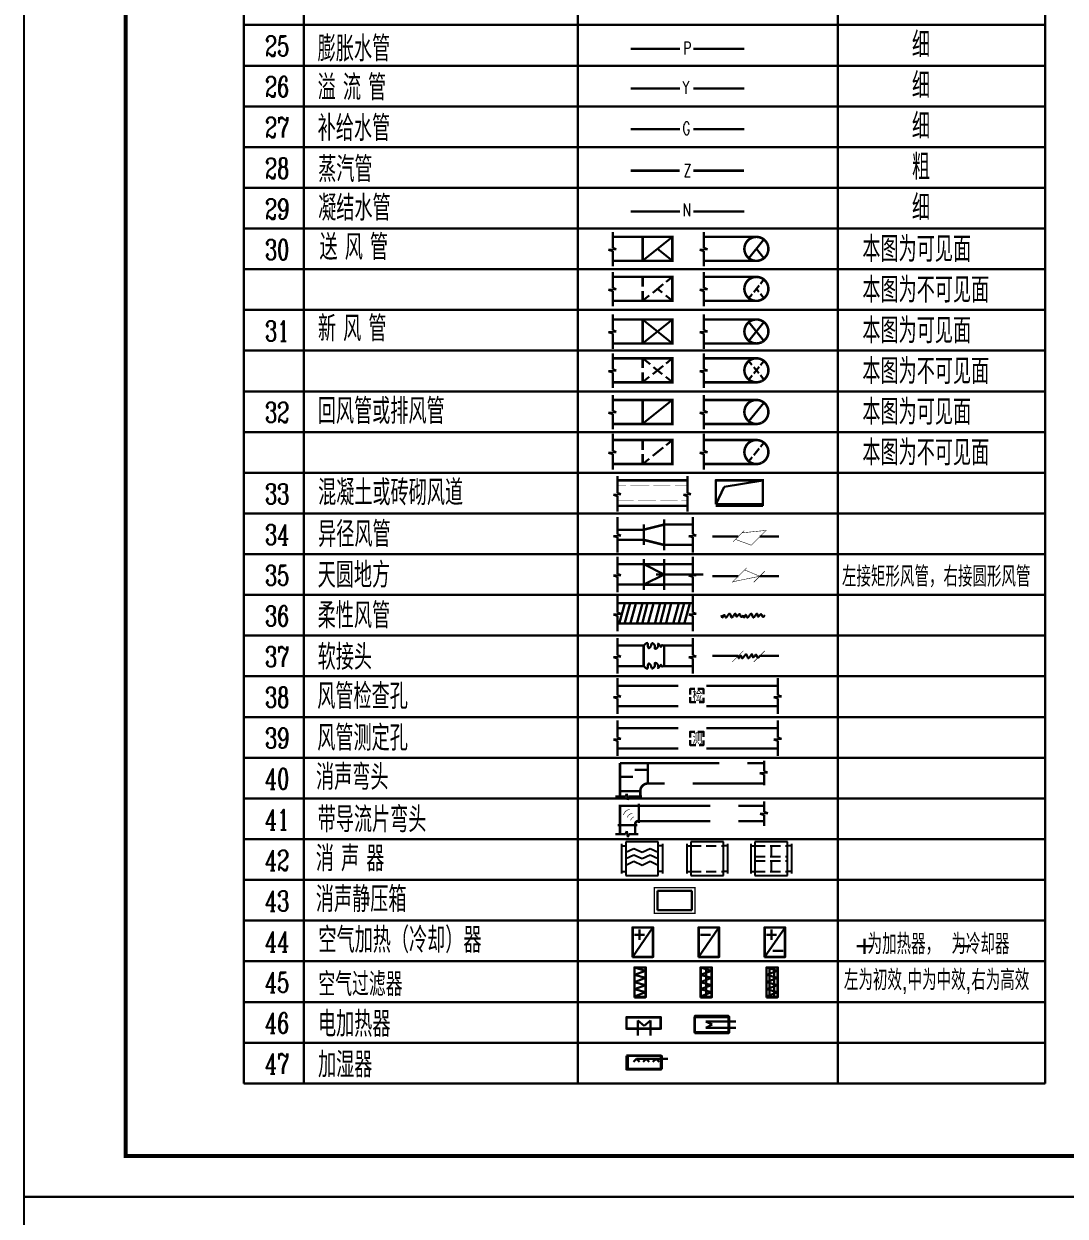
# Model space of a CAD drawing. Extents: x 2246048 to 2442613, y -66234 to 220766.
# Drawn here: x 2274413 to 2299995, y 101491 to 130779 of the extents above; entities that cross this region are included whole.
import ezdxf

# ---------------------------------------------------------------- set-up
doc = ezdxf.new("R2010")
doc.units = 0
doc.header["$LTSCALE"] = 1000
doc.header["$MEASUREMENT"] = 0
doc.linetypes.add('DASH', pattern=[0.35, 0.25, -0.1])
doc.linetypes.add('HIDDEN', pattern=[0.375, 0.25, -0.125])
doc.layers.add('ACS_COM', color=53, linetype='Continuous', lineweight=30)
doc.layers.add('ACS_TEXT', color=53, linetype='Continuous', lineweight=25)
doc.layers.add('ACS_PFG_FM', color=110, linetype='Continuous')
doc.layers.add('J-图框线', color=4, linetype='Continuous')
doc.styles.add('A', font='COMPLEX', dxfattribs={"width": 0.7})
doc.styles.add('ASC', font='xcsg.shx', dxfattribs={"width": 0.8, "bigfont": '0hztxt.shx'})

# ---------------------------------------------------------------- blocks, each defined once
blk = doc.blocks.new('*U2815', base_point=(-28909, -31271))
at = {"layer": 'ACS_PFG_FM'}
for p, q in [((-29409, -30906), (-29409, -31636)), ((-29409, -30956), (-29309, -30956)), ((-29309, -30856), (-29309, -31686)), ((-28509, -30856), (-29309, -30856)), ((-29309, -31114), (-29109, -31019)), ((-29109, -31019), (-28909, -31114)), ((-28909, -31114), (-28709, -31019)), ((-28709, -31019), (-28509, -31114)), ((-28509, -31686), (-28509, -30856)), ((-28409, -30956), (-28509, -30956)), ((-28409, -30906), (-28409, -31636)), ((-29309, -31271), (-29109, -31177)), ((-29309, -31429), (-29109, -31334)), ((-29109, -31177), (-28909, -31271)), ((-29109, -31334), (-28909, -31429)), ((-28909, -31271), (-28709, -31177)), ((-28909, -31429), (-28709, -31334)), ((-28709, -31177), (-28509, -31271)), ((-28709, -31334), (-28509, -31429)), ((-29409, -31586), (-29309, -31586)), ((-28409, -31586), (-28509, -31586)), ((-29309, -31686), (-28509, -31686))]:
    blk.add_line(p, q, dxfattribs=at)
blk = doc.blocks.new('*U2816', base_point=(-27626, -31271))
at = {"layer": 'ACS_PFG_FM'}
for p, q in [((-28126, -30906), (-28126, -31636)), ((-28126, -30956), (-28026, -30956)), ((-28026, -30856), (-28026, -31686)), ((-27226, -30856), (-28026, -30856)), ((-27226, -31686), (-27226, -30856)), ((-27126, -30956), (-27226, -30956)), ((-27126, -30906), (-27126, -31636)), ((-28126, -31586), (-28026, -31586)), ((-27126, -31586), (-27226, -31586)), ((-28026, -31686), (-27226, -31686))]:
    blk.add_line(p, q, dxfattribs=at)
at = {"layer": 'ACS_PFG_FM', "linetype": 'HIDDEN'}
for p, q in [((-28026, -30956), (-27226, -30956)), ((-28026, -31586), (-27226, -31586))]:
    blk.add_line(p, q, dxfattribs=at)
blk = doc.blocks.new('*U2817', base_point=(-26559, -31271))
at = {"layer": 'ACS_PFG_FM'}
for p, q in [((-27059, -30906), (-27059, -31636)), ((-27059, -30956), (-26959, -30956)), ((-26959, -30856), (-26959, -31686)), ((-26159, -30856), (-26959, -30856)), ((-26559, -30956), (-26559, -31221)), ((-26159, -31686), (-26159, -30856)), ((-26059, -30956), (-26159, -30956)), ((-26059, -30906), (-26059, -31636)), ((-26559, -31321), (-26559, -31586)), ((-27059, -31586), (-26959, -31586)), ((-26059, -31586), (-26159, -31586)), ((-26959, -31686), (-26159, -31686))]:
    blk.add_line(p, q, dxfattribs=at)
at = {"layer": 'ACS_PFG_FM', "linetype": 'HIDDEN'}
for p, q in [((-26959, -30956), (-26159, -30956)), ((-26959, -31221), (-26159, -31221)), ((-26959, -31321), (-26159, -31321)), ((-26959, -31586), (-26159, -31586))]:
    blk.add_line(p, q, dxfattribs=at)

msp = doc.modelspace()

# ---------------------------------------------------------------- linework, layer by layer
at = {"layer": 'ACS_COM'}
for p, q in [((2279817.172, 155751.137), (2279817.172, 104751.137)), ((2281290.93, 155751.137), (2281290.93, 104751.137)), ((2288019.137, 155751.137), (2288019.137, 104751.137)), ((2294412.771, 155751.137), (2294412.771, 104751.137)), ((2299501.78, 155751.137), (2299501.78, 104751.137)), ((2279817.172, 130751.137), (2299501.78, 130751.137)), ((2289324.434, 130161.256), (2290526.883, 130161.256)), ((2290861.493, 130161.256), (2292105.589, 130161.256)), ((2279817.172, 129751.137), (2299501.78, 129751.137)), ((2289324.434, 129193.666), (2290526.883, 129193.666)), ((2290861.493, 129193.666), (2292105.589, 129193.666)), ((2279817.172, 128751.137), (2299501.78, 128751.137)), ((2289324.434, 128193.666), (2290526.883, 128193.666)), ((2290861.493, 128193.666), (2292105.589, 128193.666)), ((2279817.172, 127751.137), (2299501.78, 127751.137)), ((2279817.172, 126751.137), (2299501.78, 126751.137)), ((2289324.434, 126170.433), (2290526.883, 126170.433)), ((2290861.493, 126170.433), (2292105.589, 126170.433)), ((2279817.172, 125751.137), (2299501.78, 125751.137)), ((2288880.565, 125664.236), (2288880.565, 125278.803)), ((2291119.204, 125664.236), (2291119.204, 125278.803)), ((2289615.168, 124956.327), (2290346.604, 125545.948)), ((2292223.124, 125022.721), (2292596.032, 125479.44)), ((2288779.24, 125230.623), (2288966.057, 125246.683)), ((2288880.565, 125198.504), (2288779.24, 125230.623)), ((2288966.057, 125246.683), (2288880.565, 125278.803)), ((2288880.565, 125198.504), (2288880.565, 124824.542)), ((2290346.604, 124956.327), (2289980.886, 125251.137)), ((2291017.879, 125230.623), (2291204.696, 125246.683)), ((2291119.204, 125198.504), (2291017.879, 125230.623)), ((2291204.696, 125246.683), (2291119.204, 125278.803)), ((2291119.204, 125198.504), (2291119.204, 124824.542)), ((2292596.032, 125022.834), (2292409.624, 125251.137)), ((2279817.172, 124751.137), (2299501.78, 124751.137)), ((2288880.565, 124681.411), (2288880.565, 124295.978)), ((2290192.736, 124439.088), (2290346.604, 124563.123)), ((2291119.204, 124681.411), (2291119.204, 124295.978)), ((2292511.592, 124393.198), (2292596.032, 124496.616)), ((2288779.24, 124247.799), (2288966.057, 124263.858)), ((2288880.565, 124215.679), (2288779.24, 124247.799)), ((2288966.057, 124263.858), (2288880.565, 124295.978)), ((2288880.565, 124215.679), (2288880.565, 123841.717)), ((2289865.496, 124175.295), (2290119.924, 124380.393)), ((2290095.002, 124176.322), (2289980.886, 124268.312)), ((2291017.879, 124247.799), (2291204.696, 124263.858)), ((2291119.204, 124215.679), (2291017.879, 124247.799)), ((2291204.696, 124263.858), (2291119.204, 124295.978)), ((2291119.204, 124215.679), (2291119.204, 123841.717)), ((2292347.109, 124191.748), (2292478.41, 124352.558)), ((2292469.513, 124194.963), (2292409.624, 124268.312)), ((2289615.168, 123973.502), (2289778.451, 124105.127)), ((2290346.604, 123973.502), (2290181.894, 124106.277)), ((2292223.124, 124039.896), (2292305.632, 124140.948)), ((2292596.032, 124040.009), (2292507.191, 124148.817)), ((2279817.172, 123751.137), (2299501.78, 123751.137)), ((2288880.565, 123635.817), (2288880.565, 123250.384)), ((2291119.204, 123635.817), (2291119.204, 123250.384)), ((2289615.168, 122927.908), (2290346.604, 123517.529)), ((2290346.604, 122927.908), (2289615.168, 123517.529)), ((2292596.032, 122994.415), (2292223.124, 123451.135)), ((2292223.124, 122994.302), (2292596.032, 123451.022)), ((2288779.24, 123202.205), (2288966.057, 123218.265)), ((2288880.565, 123170.085), (2288779.24, 123202.205)), ((2288966.057, 123218.265), (2288880.565, 123250.384)), ((2288880.565, 123170.085), (2288880.565, 122796.123)), ((2291017.879, 123202.205), (2291204.696, 123218.265)), ((2291119.204, 123170.085), (2291017.879, 123202.205)), ((2291204.696, 123218.265), (2291119.204, 123250.384)), ((2291119.204, 123170.085), (2291119.204, 122796.123)), ((2279817.172, 122751.137), (2299501.78, 122751.137)), ((2288880.565, 122681.411), (2288880.565, 122295.978)), ((2289798.334, 122415.47), (2289615.168, 122563.123)), ((2290192.736, 122439.088), (2290346.604, 122563.123)), ((2291119.204, 122681.411), (2291119.204, 122295.978)), ((2292301.231, 122401.067), (2292223.124, 122496.729)), ((2292511.592, 122393.198), (2292596.032, 122496.616)), ((2288779.24, 122247.799), (2288966.057, 122263.858)), ((2288880.565, 122215.679), (2288779.24, 122247.799)), ((2288966.057, 122263.858), (2288880.565, 122295.978)), ((2288880.565, 122215.679), (2288880.565, 121841.717)), ((2289865.496, 122175.295), (2290119.924, 122380.393)), ((2290095.002, 122176.322), (2289885.379, 122345.301)), ((2291017.879, 122247.799), (2291204.696, 122263.858)), ((2291119.204, 122215.679), (2291017.879, 122247.799)), ((2291204.696, 122263.858), (2291119.204, 122295.978)), ((2291119.204, 122215.679), (2291119.204, 121841.717)), ((2292223.124, 122039.896), (2292305.632, 122140.948)), ((2292347.109, 122191.748), (2292478.41, 122352.558)), ((2292469.513, 122194.963), (2292347.204, 122344.761)), ((2292596.032, 122040.009), (2292507.191, 122148.817)), ((2289615.168, 121973.502), (2289778.451, 122105.127)), ((2290346.604, 121973.502), (2290181.894, 122106.277)), ((2279817.172, 121751.137), (2299501.78, 121751.137)), ((2288880.565, 121658.178), (2288880.565, 121272.744)), ((2291119.204, 121658.178), (2291119.204, 121272.744)), ((2288966.057, 121240.625), (2288880.565, 121272.744)), ((2289615.168, 120950.268), (2290346.604, 121539.889)), ((2291204.696, 121240.625), (2291119.204, 121272.744)), ((2292223.124, 121016.663), (2292596.032, 121473.382)), ((2288779.24, 121224.565), (2288966.057, 121240.625)), ((2288880.565, 121192.446), (2288779.24, 121224.565)), ((2288880.565, 121192.446), (2288880.565, 120818.484)), ((2291017.879, 121224.565), (2291204.696, 121240.625)), ((2291119.204, 121192.446), (2291017.879, 121224.565)), ((2291119.204, 121192.446), (2291119.204, 120818.484)), ((2279817.172, 120751.137), (2299501.78, 120751.137)), ((2288880.565, 120703.772), (2288880.565, 120288.513)), ((2291119.204, 120703.772), (2291119.204, 120288.513)), ((2290192.736, 120431.623), (2290346.604, 120555.658)), ((2292511.592, 120385.733), (2292596.032, 120489.151)), ((2288779.24, 120240.334), (2288966.057, 120256.394)), ((2288880.565, 120208.215), (2288779.24, 120240.334)), ((2288966.057, 120256.394), (2288880.565, 120288.513)), ((2288880.565, 120208.215), (2288880.565, 119834.252)), ((2289615.168, 119966.037), (2289778.451, 120097.662)), ((2289865.496, 120167.83), (2290119.924, 120372.928)), ((2291017.879, 120240.334), (2291204.696, 120256.394)), ((2291119.204, 120208.215), (2291017.879, 120240.334)), ((2291204.696, 120256.394), (2291119.204, 120288.513)), ((2291119.204, 120208.215), (2291119.204, 119834.252)), ((2292223.124, 120032.431), (2292305.632, 120133.484)), ((2292347.109, 120184.283), (2292478.41, 120345.094)), ((2279817.172, 119751.137), (2299501.78, 119751.137)), ((2288997.727, 119671.361), (2288997.727, 119256.103)), ((2290717.078, 119565.122), (2288997.727, 119565.122)), ((2290717.078, 119671.361), (2290717.078, 119256.103)), ((2292567.209, 119565.122), (2291410.105, 119565.122)), ((2292567.209, 119565.122), (2291614.197, 119402.155)), ((2292567.209, 118940.122), (2292567.209, 119565.122)), ((2288896.403, 119207.923), (2289083.22, 119223.983)), ((2288997.727, 119175.804), (2288896.403, 119207.923)), ((2289083.22, 119223.983), (2288997.727, 119256.103)), ((2290615.753, 119207.923), (2290802.571, 119223.983)), ((2290717.078, 119175.804), (2290615.753, 119207.923)), ((2290802.571, 119223.983), (2290717.078, 119256.103)), ((2291614.197, 119402.155), (2291411.688, 118975.501)), ((2288997.727, 119175.804), (2288997.727, 118801.842)), ((2290717.078, 118940.122), (2288997.727, 118940.122)), ((2290717.078, 119175.804), (2290717.078, 118801.842)), ((2291410.105, 118940.122), (2292567.209, 118940.122)), ((2279817.172, 118751.137), (2299501.78, 118751.137)), ((2288997.727, 118661.203), (2288997.727, 118245.944)), ((2290847.958, 118661.203), (2290847.958, 118245.944)), ((2289642.713, 118478.321), (2289642.713, 117978.321)), ((2290142.713, 118478.321), (2289642.713, 118353.321)), ((2290142.713, 118603.321), (2290142.713, 117853.321)), ((2288896.403, 118197.765), (2289083.22, 118213.825)), ((2288997.727, 118165.646), (2288896.403, 118197.765)), ((2289083.22, 118213.825), (2288997.727, 118245.944)), ((2288997.727, 118165.646), (2288997.727, 117791.684)), ((2290142.713, 117978.321), (2289642.713, 118103.321)), ((2290746.633, 118197.765), (2290933.45, 118213.825)), ((2290847.958, 118165.646), (2290746.633, 118197.765)), ((2290933.45, 118213.825), (2290847.958, 118245.944)), ((2290847.958, 118165.646), (2290847.958, 117791.684)), ((2291961.214, 118182.349), (2291333.716, 118182.349)), ((2292961.594, 118182.349), (2292491.544, 118182.349)), ((2279817.172, 117751.137), (2299501.78, 117751.137)), ((2279817.172, 117751.137), (2285524.024, 117751.137)), ((2288997.727, 117687.5), (2288997.727, 117272.241)), ((2289642.713, 117629.618), (2289642.713, 116879.618)), ((2290142.713, 117254.618), (2289642.713, 117504.618)), ((2290142.713, 117504.618), (2289642.713, 117504.618)), ((2290142.713, 117629.618), (2290142.713, 116879.618)), ((2290847.958, 117687.5), (2290847.958, 117272.241)), ((2288896.403, 117224.062), (2289083.22, 117240.122)), ((2288997.727, 117191.943), (2288896.403, 117224.062)), ((2289083.22, 117240.122), (2288997.727, 117272.241)), ((2288997.727, 117191.943), (2288997.727, 116817.981)), ((2290142.713, 117254.618), (2289642.713, 117004.618)), ((2289950.958, 117254.618), (2291105.533, 117254.618)), ((2290746.633, 117224.062), (2290933.45, 117240.122)), ((2290847.958, 117191.943), (2290746.633, 117224.062)), ((2290933.45, 117240.122), (2290847.958, 117272.241)), ((2290847.958, 117191.943), (2290847.958, 116817.981)), ((2291961.214, 117208.645), (2291333.716, 117208.645)), ((2292961.594, 117208.645), (2292491.544, 117208.645)), ((2290142.713, 117004.618), (2289642.713, 117004.618)), ((2279817.172, 116751.137), (2299501.78, 116751.137)), ((2288997.727, 116730.799), (2288997.727, 116315.541)), ((2290847.958, 116730.799), (2290847.958, 116315.541)), ((2288896.403, 116267.362), (2289083.22, 116283.422)), ((2289083.22, 116283.422), (2288997.727, 116315.541)), ((2289177.797, 116547.918), (2289041.979, 116040.817)), ((2289307.956, 116547.918), (2289172.138, 116040.817)), ((2289447.775, 116540.259), (2289311.957, 116033.158)), ((2289607.887, 116547.918), (2289472.069, 116040.817)), ((2289738.046, 116547.918), (2289602.228, 116040.817)), ((2289877.865, 116540.259), (2289742.048, 116033.158)), ((2290049.296, 116547.918), (2289913.478, 116040.817)), ((2290179.455, 116547.918), (2290043.637, 116040.817)), ((2290319.274, 116540.259), (2290183.456, 116033.158)), ((2290502.022, 116547.918), (2290366.204, 116040.817)), ((2290632.181, 116547.918), (2290496.363, 116040.817)), ((2290772.001, 116540.259), (2290636.183, 116033.158)), ((2290746.633, 116267.362), (2290933.45, 116283.422)), ((2290933.45, 116283.422), (2290847.958, 116315.541)), ((2288997.727, 116235.242), (2288896.403, 116267.362)), ((2288997.727, 116235.242), (2288997.727, 115861.28)), ((2290847.958, 116235.242), (2290746.633, 116267.362)), ((2290847.958, 116235.242), (2290847.958, 115861.28)), ((2279817.172, 115751.137), (2299501.78, 115751.137)), ((2288997.727, 115687.5), (2288997.727, 115272.241)), ((2289642.713, 115504.618), (2289642.713, 115004.618)), ((2290142.713, 115504.618), (2290142.713, 115004.618)), ((2290847.958, 115687.5), (2290847.958, 115272.241)), ((2288896.403, 115224.062), (2289083.22, 115240.122)), ((2288997.727, 115191.943), (2288896.403, 115224.062)), ((2289083.22, 115240.122), (2288997.727, 115272.241)), ((2288997.727, 115191.943), (2288997.727, 114817.981)), ((2290746.633, 115224.062), (2290933.45, 115240.122)), ((2290847.958, 115191.943), (2290746.633, 115224.062)), ((2290933.45, 115240.122), (2290847.958, 115272.241)), ((2290847.958, 115191.943), (2290847.958, 114817.981)), ((2291961.214, 115251.945), (2291333.716, 115251.945)), ((2292961.594, 115251.945), (2292491.544, 115251.945)), ((2279817.172, 114751.137), (2299501.78, 114751.137)), ((2288997.727, 114702.977), (2288997.727, 114287.719)), ((2292937.777, 114702.977), (2292937.777, 114287.719)), ((2288896.403, 114239.54), (2289083.22, 114255.6)), ((2288997.727, 114207.42), (2288896.403, 114239.54)), ((2289083.22, 114255.6), (2288997.727, 114287.719)), ((2292836.452, 114239.54), (2293023.269, 114255.6)), ((2292937.777, 114207.42), (2292836.452, 114239.54)), ((2293023.269, 114255.6), (2292937.777, 114287.719)), ((2288997.727, 114207.42), (2288997.727, 113833.458)), ((2292937.777, 114207.42), (2292937.777, 113833.458)), ((2279817.172, 113751.137), (2299501.78, 113751.137)), ((2288997.727, 113663.684), (2288997.727, 113248.426)), ((2292937.777, 113663.684), (2292937.777, 113248.426)), ((2288896.403, 113200.247), (2289083.22, 113216.306)), ((2288997.727, 113168.127), (2288896.403, 113200.247)), ((2289083.22, 113216.306), (2288997.727, 113248.426)), ((2288997.727, 113168.127), (2288997.727, 112794.165)), ((2292836.452, 113200.247), (2293023.269, 113216.306)), ((2292937.777, 113168.127), (2292836.452, 113200.247)), ((2293023.269, 113216.306), (2292937.777, 113248.426)), ((2292937.777, 113168.127), (2292937.777, 112794.165)), ((2279817.172, 112751.137), (2299501.78, 112751.137)), ((2289741.093, 112118.542), (2289741.093, 112618.542)), ((2292597.893, 112673.129), (2292597.893, 112423.363)), ((2289376.751, 112285.208), (2289057.508, 112285.208)), ((2289741.093, 112451.875), (2289421.851, 112451.875)), ((2292496.568, 112375.184), (2292683.385, 112391.244)), ((2292597.893, 112343.065), (2292496.568, 112375.184)), ((2292683.385, 112391.244), (2292597.893, 112423.363)), ((2292597.893, 112343.065), (2292597.893, 112075.4)), ((2289557.508, 111932.582), (2289057.508, 111932.582)), ((2279817.172, 111751.137), (2299501.78, 111751.137)), ((2288949.954, 111796.6), (2289197.505, 111796.6)), ((2289197.505, 111796.6), (2289224.373, 111867.46)), ((2289224.373, 111867.46), (2289250.165, 111717.175)), ((2289250.165, 111717.175), (2289277.032, 111796.6)), ((2289277.032, 111796.6), (2289595.548, 111796.6)), ((2289521.369, 111620.979), (2289521.369, 111151.559)), ((2292604.073, 111673.11), (2292604.073, 111423.344)), ((2292502.748, 111375.165), (2292689.565, 111391.225)), ((2292604.073, 111343.046), (2292502.748, 111375.165)), ((2292689.565, 111391.225), (2292604.073, 111423.344)), ((2292604.073, 111343.046), (2292604.073, 111075.381)), ((2289002.596, 111091.082), (2289483.902, 111091.082)), ((2279817.172, 110751.137), (2299501.78, 110751.137)), ((2288949.954, 110877.379), (2289197.505, 110877.379)), ((2289197.505, 110877.379), (2289224.373, 110948.239)), ((2289224.373, 110948.239), (2289250.165, 110797.955)), ((2289250.165, 110797.955), (2289277.032, 110877.379)), ((2289277.032, 110877.379), (2289507.141, 110877.379)), ((2279817.172, 109751.137), (2299501.78, 109751.137)), ((2279817.172, 108751.137), (2299501.78, 108751.137)), ((2289368.825, 108580.719), (2289868.825, 108580.719)), ((2289368.825, 107849.67), (2289368.825, 108580.719)), ((2289368.825, 107849.67), (2289868.825, 108580.719)), ((2289412.703, 108404.106), (2289662.703, 108404.106)), ((2289537.703, 108529.106), (2289537.703, 108279.106)), ((2289868.825, 107849.67), (2289868.825, 108580.719)), ((2290990.769, 107849.67), (2291490.769, 108580.719)), ((2290990.769, 107849.67), (2290990.769, 108580.719)), ((2290990.769, 108580.719), (2291490.769, 108580.719)), ((2291034.647, 108404.106), (2291284.647, 108404.106)), ((2291490.769, 107849.67), (2291490.769, 108580.719)), ((2292612.713, 107849.67), (2293112.713, 108580.719)), ((2292612.713, 107849.67), (2292612.713, 108580.719)), ((2292612.713, 108580.719), (2293112.713, 108580.719)), ((2292656.591, 108404.106), (2292906.591, 108404.106)), ((2292781.591, 108529.106), (2292781.591, 108279.106)), ((2293112.713, 107849.67), (2293112.713, 108580.719)), ((2294879.68, 108118.996), (2295254.68, 108118.996)), ((2295067.18, 108306.496), (2295067.18, 107931.496)), ((2297299.556, 108118.996), (2297674.556, 108118.996)), ((2289368.825, 107849.67), (2289868.825, 107849.67)), ((2290990.769, 107849.67), (2291490.769, 107849.67)), ((2292612.713, 107849.67), (2293112.713, 107849.67)), ((2292816.544, 108009.81), (2293066.544, 108009.81)), ((2279817.172, 107751.137), (2299501.78, 107751.137)), ((2289414.85, 106864.477), (2289414.85, 107595.525)), ((2289414.85, 107595.525), (2289683.579, 107595.525)), ((2289414.85, 107595.525), (2289683.579, 107520.528)), ((2289683.579, 107520.528), (2289414.85, 107419.051)), ((2289683.579, 106864.477), (2289683.579, 107595.525)), ((2291036.794, 106864.477), (2291036.794, 107595.525)), ((2291036.794, 107595.525), (2291305.523, 107595.525)), ((2291036.794, 107595.525), (2291305.523, 107520.528)), ((2291305.523, 107520.528), (2291036.794, 107419.051)), ((2291173.394, 106864.477), (2291173.394, 107595.525)), ((2291305.523, 106864.477), (2291305.523, 107595.525)), ((2292658.738, 107595.525), (2292927.467, 107520.528)), ((2292658.738, 107595.525), (2292927.467, 107595.525)), ((2292658.738, 106864.477), (2292658.738, 107595.525)), ((2292927.467, 107520.528), (2292658.738, 107419.051)), ((2292732.989, 107595.525), (2292732.989, 106864.477)), ((2292847.144, 106864.477), (2292847.144, 107595.525)), ((2292927.467, 106864.477), (2292927.467, 107595.525)), ((2289414.85, 107419.051), (2289683.579, 107344.054)), ((2289683.579, 107344.054), (2289414.85, 107242.577)), ((2289414.85, 107242.577), (2289683.579, 107167.579)), ((2291036.794, 107419.051), (2291305.523, 107344.054)), ((2291305.523, 107344.054), (2291036.794, 107242.577)), ((2291036.794, 107242.577), (2291305.523, 107167.579)), ((2292658.738, 107419.051), (2292927.467, 107344.054)), ((2292927.467, 107344.054), (2292658.738, 107242.577)), ((2292658.738, 107242.577), (2292927.467, 107167.579)), ((2289683.579, 107167.579), (2289414.85, 107066.102)), ((2289414.85, 107066.102), (2289683.579, 106991.105)), ((2289683.579, 106991.105), (2289414.85, 106889.628)), ((2291305.523, 107167.579), (2291036.794, 107066.102)), ((2291036.794, 107066.102), (2291305.523, 106991.105)), ((2291305.523, 106991.105), (2291036.794, 106889.628)), ((2292927.467, 107167.579), (2292658.738, 107066.102)), ((2292658.738, 107066.102), (2292927.467, 106991.105)), ((2292927.467, 106991.105), (2292658.738, 106889.628)), ((2279817.172, 106751.137), (2299501.78, 106751.137)), ((2289414.85, 106864.477), (2289683.579, 106864.477)), ((2291036.794, 106864.477), (2291305.523, 106864.477)), ((2292658.738, 106864.477), (2292927.467, 106864.477)), ((2289498.494, 106298.092), (2289655.21, 106165.694)), ((2289498.494, 106298.092), (2289498.494, 105932.398)), ((2289655.21, 106165.694), (2289811.926, 106298.092)), ((2289811.926, 106298.092), (2289811.926, 105932.398)), ((2291326.041, 106195.299), (2291171.223, 106273.633)), ((2291171.223, 106273.633), (2291904.451, 106273.633)), ((2291171.223, 106116.965), (2291326.041, 106195.299)), ((2291171.223, 106116.965), (2291904.451, 106116.965)), ((2279817.172, 105751.137), (2299501.78, 105751.137)), ((2289465.981, 105352.177), (2289391.429, 105281.451)), ((2289465.981, 105352.177), (2290236.695, 105352.177)), ((2289465.981, 105352.177), (2289540.533, 105281.451)), ((2289704.579, 105352.177), (2289630.026, 105281.451)), ((2289704.579, 105352.177), (2289779.131, 105281.451)), ((2289943.176, 105352.177), (2289868.624, 105281.451)), ((2289943.176, 105352.177), (2290017.729, 105281.451)), ((2279817.172, 104751.137), (2299501.78, 104751.137))]:
    msp.add_line(p, q, dxfattribs=at)
at = {"layer": 'ACS_COM', "linetype": 'DASH', "ltscale": 7}
for p, q in [((2289642.713, 118353.321), (2288997.727, 118353.321)), ((2290847.958, 118478.321), (2290142.713, 118478.321)), ((2289642.713, 118103.321), (2288997.727, 118103.321)), ((2290847.958, 117978.321), (2290142.713, 117978.321)), ((2289642.713, 117504.618), (2288997.727, 117504.618)), ((2290847.958, 117504.618), (2290142.713, 117504.618)), ((2289642.713, 117004.618), (2288997.727, 117004.618)), ((2290847.958, 117004.618), (2290142.713, 117004.618)), ((2289642.713, 115504.618), (2288997.727, 115504.618)), ((2290847.958, 115504.618), (2290142.713, 115504.618)), ((2289642.713, 115004.618), (2288997.727, 115004.618)), ((2290847.958, 115004.618), (2290142.713, 115004.618)), ((2290142.713, 114520.096), (2288997.727, 114520.096)), ((2292937.777, 114520.096), (2290142.713, 114520.096)), ((2290142.713, 114020.096), (2288997.727, 114020.096)), ((2292937.777, 114020.096), (2290142.713, 114020.096)), ((2290142.713, 113480.803), (2288997.727, 113480.803)), ((2292937.777, 113480.803), (2290142.713, 113480.803)), ((2290142.713, 112980.803), (2288997.727, 112980.803)), ((2292937.777, 112980.803), (2290142.713, 112980.803)), ((2289741.093, 112618.542), (2292597.893, 112618.542)), ((2292597.893, 112118.542), (2289745.008, 112118.542)), ((2289521.369, 111571.027), (2292604.073, 111571.027)), ((2289521.369, 111196.027), (2292604.073, 111196.027))]:
    msp.add_line(p, q, dxfattribs=at)
at = {"layer": 'ACS_COM'}
for points, const_width in [([(2289324.434, 127170.433), (2290526.883, 127170.433)], 62.5), ([(2290861.493, 127170.433), (2292105.589, 127170.433)], 62.5), ([(2288880.565, 125545.948), (2290346.604, 125545.948), (2290346.604, 124956.327), (2288880.565, 124956.327)], 62.5), ([(2289615.168, 125545.948), (2289615.168, 124956.327)], 62.5), ([(2291119.204, 125545.948), (2292409.508, 125545.948)], 62.5), ([(2292409.508, 124956.327), (2291119.204, 124956.327)], 62.5), ([(2288880.565, 124563.123), (2290346.604, 124563.123), (2290346.604, 123973.502), (2288880.565, 123973.502)], 62.5), ([(2289615.168, 124563.123), (2289615.168, 124321.413)], 62.5), ([(2291119.204, 124563.123), (2292409.508, 124563.123)], 62.5), ([(2289615.168, 124219.371), (2289615.168, 123973.502)], 62.5), ([(2292409.508, 123973.502), (2291119.204, 123973.502)], 62.5), ([(2288880.565, 123517.529), (2290346.604, 123517.529), (2290346.604, 122927.908), (2288880.565, 122927.908)], 62.5), ([(2289615.168, 123517.529), (2289615.168, 122927.908)], 62.5), ([(2291119.204, 123517.529), (2292409.508, 123517.529)], 62.5), ([(2292409.508, 122927.908), (2291119.204, 122927.908)], 62.5), ([(2288880.565, 122563.123), (2290346.604, 122563.123), (2290346.604, 121973.502), (2288880.565, 121973.502)], 62.5), ([(2289615.168, 122563.123), (2289615.168, 122321.413)], 62.5), ([(2291119.204, 122563.123), (2292409.508, 122563.123)], 62.5), ([(2289615.168, 122219.371), (2289615.168, 121973.502)], 62.5), ([(2292409.508, 121973.502), (2291119.204, 121973.502)], 62.5), ([(2288880.565, 121539.889), (2290346.604, 121539.889), (2290346.604, 120950.268), (2288880.565, 120950.268)], 62.5), ([(2289615.168, 121539.889), (2289615.168, 120950.268)], 62.5), ([(2291119.204, 121539.889), (2292409.508, 121539.889)], 62.5), ([(2292409.508, 120950.268), (2291119.204, 120950.268)], 62.5), ([(2288880.565, 120555.658), (2290346.604, 120555.658), (2290346.604, 119966.037), (2288880.565, 119966.037)], 62.5), ([(2289615.168, 120555.658), (2289615.168, 120313.948)], 62.5), ([(2291119.204, 120555.658), (2292409.508, 120555.658)], 62.5), ([(2289615.168, 120211.906), (2289615.168, 119966.037)], 62.5), ([(2292409.508, 119966.037), (2291119.204, 119966.037)], 62.5), ([(2288997.727, 119565.122), (2290717.078, 119565.122)], 62.5), ([(2289206.709, 119440.122), (2288997.727, 119440.122)], 6.944), ([(2289782.992, 119440.122), (2289314.366, 119440.122)], 6.944), ([(2290299.114, 119440.122), (2289877.984, 119440.122)], 6.944), ([(2290717.078, 119440.122), (2290409.938, 119440.122)], 6.944), ([(2288997.727, 118940.122), (2290717.078, 118940.122)], 62.5), ([(2289393.526, 119065.122), (2288997.727, 119065.122)], 6.944), ([(2289941.312, 119065.122), (2289504.35, 119065.122)], 6.944), ([(2290473.266, 119065.122), (2290048.969, 119065.122)], 6.944), ([(2290717.078, 119065.122), (2290564.807, 119065.122)], 6.944), ([(2290142.713, 118478.321), (2290142.713, 118478.321), (2289642.713, 118353.321), (2289642.713, 118353.321)], 62.5), ([(2291836.214, 118057.349), (2292109.01, 118330.145)], 12.5), ([(2291894.448, 118115.583), (2292281.172, 117971.977), (2292644.384, 118335.189), (2292054.753, 118275.888)], 12.5), ([(2290142.713, 117978.321), (2290142.713, 117978.321), (2289642.713, 118103.321), (2289642.713, 118103.321)], 62.5), ([(2290142.713, 117504.618), (2290142.713, 117504.618), (2289642.713, 117504.618), (2289642.713, 117504.618)], 62.5), ([(2292171.585, 117419.017), (2291808.373, 117055.805)], 12.5), ([(2292491.544, 117208.645), (2291826.804, 117074.236)], 12.5), ([(2292119.311, 117366.743), (2292491.544, 117208.645)], 12.5), ([(2292616.544, 117333.645), (2292343.747, 117060.849)], 12.5), ([(2290142.713, 117004.618), (2290142.713, 117004.618), (2289642.713, 117004.618), (2289642.713, 117004.618)], 62.5), ([(2290847.958, 116547.918), (2288997.727, 116547.918)], 62.5), ([(2290847.958, 116547.918), (2290142.713, 116547.918)], 62.5), ([(2290847.958, 116047.918), (2288997.727, 116047.918)], 62.5), ([(2290847.958, 116047.918), (2290142.713, 116047.918)], 62.5), ([(2289642.713, 115004.618), (2289642.713, 115504.618)], 62.5), ([(2290142.713, 115004.618), (2290142.713, 115504.618)], 62.5), ([(2292086.214, 115376.945), (2291813.417, 115104.148)], 12.5), ([(2292616.544, 115376.945), (2292343.747, 115104.148)], 12.5), ([(2289741.093, 112618.542), (2289057.508, 112618.542)], 62.5), ([(2289057.508, 112618.542), (2289057.508, 111796.6)], 62.5), ([(2289557.508, 111931.042), (2289557.508, 111796.6)], 62.5), ([(2289521.369, 111571.027), (2289057.508, 111571.027), (2289057.508, 110877.379)], 62.5)]:
    msp.add_lwpolyline(points, dxfattribs=dict(at, const_width=const_width))
for points, const_width in [([(2292543.602, 124988.588, 488.759323147), (2292541.449, 124987.499, 488.759323147)], 62.5), ([(2292543.602, 124005.763, 488.759323147), (2292541.449, 124004.674, 488.759323147)], 62.5), ([(2292543.602, 122960.169, 488.759323147), (2292541.449, 122959.081, 488.759323147)], 62.5), ([(2292543.602, 122005.763, 488.759323147), (2292541.449, 122004.674, 488.759323147)], 62.5), ([(2292543.602, 120982.53, 488.759323147), (2292541.449, 120981.441, 488.759323147)], 62.5), ([(2292543.602, 119998.298, 488.759323147), (2292541.449, 119997.21, 488.759323147)], 62.5), ([(2291411.688, 118975.501), (2292567.209, 118975.501), (2292567.209, 119565.122), (2291413.688, 119565.122, 0.414213562), (2291411.688, 119563.122), (2291411.688, 118975.501)], 62.5), ([(2289745.008, 112118.542, 0.414213562), (2289557.508, 111931.042, 0.414213562)], 62.5), ([(2289307.704, 111481.29, 0.346107822), (2289144.898, 111342.416, 0.346107822)], 13.889), ([(2289359.222, 111386.635, 0.25662875), (2289232.243, 111278.636, 0.346107822)], 13.889), ([(2289404.848, 111302.806, 0.183019492), (2289318.952, 111215.32, 0.346107822)], 13.889), ([(2289521.369, 111196.027), (2289521.369, 111196.027, 0.459110513), (2289432.508, 111121.027), (2289432.508, 110877.379)], 62.5), ([(2289368.825, 107859.31), (2289368.825, 108580.719, -0.414213562), (2289370.825, 108582.719), (2289866.825, 108582.719, -0.414213562), (2289868.825, 108580.719), (2289868.825, 107861.31, -0.414213562), (2289866.825, 107859.31), (2289368.825, 107859.31)], 62.5), ([(2290990.769, 107859.31), (2290990.769, 108580.719, -0.414213562), (2290992.769, 108582.719), (2291488.769, 108582.719, -0.414213562), (2291490.769, 108580.719), (2291490.769, 107861.31, -0.414213562), (2291488.769, 107859.31), (2290990.769, 107859.31)], 62.5), ([(2292612.713, 107859.31), (2292612.713, 108580.719, -0.414213562), (2292614.713, 108582.719), (2293110.713, 108582.719, -0.414213562), (2293112.713, 108580.719), (2293112.713, 107861.31, -0.414213562), (2293110.713, 107859.31), (2292612.713, 107859.31)], 62.5), ([(2289414.85, 106874.117), (2289414.85, 107595.525, -0.414213562), (2289416.85, 107597.525), (2289686.793, 107597.525, -0.414213562), (2289688.793, 107595.525), (2289688.793, 106876.117, -0.414213562), (2289686.793, 106874.117), (2289414.85, 106874.117)], 62.5), ([(2291039.03, 106874.117), (2291039.03, 107595.525, -0.414213562), (2291041.03, 107597.525), (2291310.973, 107597.525, -0.414213562), (2291312.973, 107595.525), (2291312.973, 106876.117, -0.414213562), (2291310.973, 106874.117), (2291039.03, 106874.117)], 62.5), ([(2292658.738, 106874.117), (2292658.738, 107595.525, -0.414213562), (2292660.738, 107597.525), (2292930.681, 107597.525, -0.414213562), (2292932.681, 107595.525), (2292932.681, 106876.117, -0.414213562), (2292930.681, 106874.117), (2292658.738, 106874.117)], 62.5), ([(2289217.692, 106373.094), (2290060.894, 106373.094, -0.414213562), (2290062.894, 106371.094), (2290062.894, 106101.151, -0.414213562), (2290060.894, 106099.151), (2289219.692, 106099.151, -0.414213562), (2289217.692, 106101.151), (2289217.692, 106373.094)], 62.5), ([(2290893.561, 106381.806), (2291736.763, 106381.806, -0.414213562), (2291738.763, 106379.806), (2291738.763, 106009.863, -0.414213562), (2291736.763, 106007.863), (2290895.561, 106007.863, -0.414213562), (2290893.561, 106009.863), (2290893.561, 106381.806)], 62.5), ([(2289217.692, 105430.893), (2290063.689, 105430.893, -0.414213562), (2290065.689, 105428.893), (2290065.689, 105100.675, -0.414213562), (2290063.689, 105098.675), (2289219.692, 105098.675, -0.414213562), (2289217.692, 105100.675), (2289217.692, 105430.893)], 62.5)]:
    msp.add_lwpolyline(points, format="xyb", dxfattribs=dict(at, const_width=const_width))
for points in [[(2291556.182, 116251.945), (2291561.706, 116216.387), (2291568.377, 116199.233), (2291575.884, 116196.506), (2291583.914, 116204.226), (2291592.155, 116218.415), (2291600.294, 116235.095), (2291608.019, 116250.286), (2291615.017, 116260.009), (2291621.083, 116261.323), (2291626.445, 116255.424), (2291631.436, 116244.547), (2291636.39, 116230.925), (2291641.64, 116216.792), (2291647.522, 116204.383), (2291654.368, 116195.93), (2291662.513, 116193.667), (2291672.166, 116199.097), (2291683.045, 116210.791), (2291694.739, 116226.589), (2291706.842, 116244.332), (2291718.945, 116261.86), (2291730.639, 116277.013), (2291741.518, 116287.631), (2291751.171, 116291.555), (2291759.33, 116287.352), (2291766.27, 116276.499), (2291772.405, 116261.201), (2291778.152, 116243.663), (2291783.923, 116226.089), (2291790.133, 116210.683), (2291797.197, 116199.651), (2291805.528, 116195.197), (2291815.392, 116198.805), (2291826.456, 116209.076), (2291838.237, 116223.891), (2291850.253, 116241.13), (2291862.022, 116258.673), (2291873.061, 116274.402), (2291882.888, 116286.197), (2291891.02, 116291.938), (2291897.145, 116290.187), (2291901.625, 116282.235), (2291904.991, 116270.053), (2291907.776, 116255.612), (2291910.512, 116240.885), (2291913.729, 116227.842), (2291917.962, 116218.456), (2291923.74, 116214.698), (2291931.423, 116217.867), (2291940.681, 116226.569), (2291951.008, 116238.74), (2291961.901, 116252.314), (2291972.857, 116265.224), (2291983.369, 116275.406), (2291992.936, 116280.793), (2292001.053, 116279.319), (2292007.475, 116269.856), (2292013, 116255.017), (2292018.686, 116238.354), (2292025.588, 116223.417), (2292034.765, 116213.756), (2292047.273, 116212.924), (2292064.17, 116224.47), (2292086.512, 116251.945)], [(2292086.512, 116251.945), (2292092.036, 116216.387), (2292098.707, 116199.233), (2292106.214, 116196.506), (2292114.244, 116204.226), (2292122.485, 116218.415), (2292130.624, 116235.095), (2292138.349, 116250.286), (2292145.347, 116260.009), (2292151.414, 116261.323), (2292156.775, 116255.424), (2292161.766, 116244.547), (2292166.72, 116230.925), (2292171.97, 116216.792), (2292177.852, 116204.383), (2292184.698, 116195.93), (2292192.843, 116193.667), (2292202.496, 116199.097), (2292213.375, 116210.791), (2292225.069, 116226.589), (2292237.172, 116244.332), (2292249.275, 116261.86), (2292260.97, 116277.013), (2292271.848, 116287.631), (2292281.502, 116291.555), (2292289.66, 116287.352), (2292296.6, 116276.499), (2292302.736, 116261.201), (2292308.482, 116243.663), (2292314.253, 116226.089), (2292320.463, 116210.683), (2292327.527, 116199.651), (2292335.858, 116195.197), (2292345.722, 116198.805), (2292356.786, 116209.076), (2292368.567, 116223.891), (2292380.583, 116241.13), (2292392.352, 116258.673), (2292403.391, 116274.402), (2292413.218, 116286.197), (2292421.351, 116291.938), (2292427.475, 116290.187), (2292431.955, 116282.235), (2292435.321, 116270.053), (2292438.106, 116255.612), (2292440.842, 116240.885), (2292444.06, 116227.842), (2292448.292, 116218.456), (2292454.07, 116214.698), (2292461.753, 116217.867), (2292471.011, 116226.569), (2292481.338, 116238.74), (2292492.232, 116252.314), (2292503.187, 116265.224), (2292513.7, 116275.406), (2292523.266, 116280.793), (2292531.383, 116279.319), (2292537.805, 116269.856), (2292543.33, 116255.017), (2292549.016, 116238.354), (2292555.918, 116223.417), (2292565.095, 116213.756), (2292577.603, 116212.924), (2292594.5, 116224.47), (2292616.842, 116251.945)], [(2291961.214, 115251.945), (2291966.737, 115216.387), (2291973.409, 115199.233), (2291980.916, 115196.506), (2291988.946, 115204.226), (2291997.187, 115218.415), (2292005.326, 115235.095), (2292013.05, 115250.286), (2292020.048, 115260.009), (2292026.115, 115261.323), (2292031.477, 115255.424), (2292036.468, 115244.547), (2292041.421, 115230.925), (2292046.672, 115216.792), (2292052.553, 115204.383), (2292059.399, 115195.93), (2292067.544, 115193.667), (2292077.198, 115199.097), (2292088.076, 115210.791), (2292099.771, 115226.589), (2292111.874, 115244.332), (2292123.976, 115261.86), (2292135.671, 115277.013), (2292146.549, 115287.631), (2292156.203, 115291.555), (2292164.361, 115287.352), (2292171.301, 115276.499), (2292177.437, 115261.201), (2292183.183, 115243.663), (2292188.954, 115226.089), (2292195.165, 115210.683), (2292202.228, 115199.651), (2292210.56, 115195.197), (2292220.424, 115198.805), (2292231.487, 115209.076), (2292243.269, 115223.891), (2292255.285, 115241.13), (2292267.054, 115258.673), (2292278.093, 115274.402), (2292287.92, 115286.197), (2292296.052, 115291.938), (2292302.177, 115290.187), (2292306.656, 115282.235), (2292310.023, 115270.053), (2292312.808, 115255.612), (2292315.543, 115240.885), (2292318.761, 115227.842), (2292322.993, 115218.456), (2292328.772, 115214.698), (2292336.455, 115217.867), (2292345.713, 115226.569), (2292356.04, 115238.74), (2292366.933, 115252.314), (2292377.888, 115265.224), (2292388.401, 115275.406), (2292397.968, 115280.793), (2292406.084, 115279.319), (2292412.507, 115269.856), (2292418.032, 115255.017), (2292423.717, 115238.354), (2292430.62, 115223.417), (2292439.796, 115213.756), (2292452.305, 115212.924), (2292469.201, 115224.47), (2292491.544, 115251.945)], [(2290894.284, 114443.203), (2290779.467, 114443.203), (2290779.467, 114301.038)], [(2290779.467, 114236.191), (2290779.467, 114113.979), (2290924.237, 114113.979)], [(2291111.439, 114313.509), (2291111.439, 114443.203), (2290971.661, 114443.203)], [(2291006.606, 114113.979), (2291111.439, 114113.979), (2291111.439, 114223.72)], [(2290894.284, 113391.255), (2290779.467, 113391.255), (2290779.467, 113249.09)], [(2291111.439, 113261.561), (2291111.439, 113391.255), (2290971.661, 113391.255)], [(2290779.467, 113184.243), (2290779.467, 113062.031), (2290924.237, 113062.031)], [(2291006.606, 113062.031), (2291111.439, 113062.031), (2291111.439, 113171.773)]]:
    msp.add_lwpolyline(points, dxfattribs=at)
at = {"layer": 'ACS_COM', "const_width": 30}
msp.add_lwpolyline([(2289902.489, 109560.79), (2290902.489, 109560.79), (2290902.489, 108930.79), (2289902.489, 108930.79)], close=True, dxfattribs=at)
at = {"layer": 'ACS_COM', "linetype": 'DASH', "ltscale": 7}
msp.add_lwpolyline([(2289982.489, 109480.79), (2290822.489, 109480.79), (2290822.489, 109010.79), (2289982.489, 109010.79)], close=True, dxfattribs=at)
at = {"layer": 'ACS_COM'}
for points in [[(2289217.692, 106093.131), (2289217.692, 106381.114), (2290051.175, 106381.114), (2290051.175, 106093.131)], [(2290893.561, 105983.175), (2290893.561, 106408.494), (2291727.044, 106408.494), (2291727.044, 105983.175)], [(2289250.313, 105105.573), (2289250.313, 105430.893), (2290083.795, 105430.893), (2290083.795, 105105.573)]]:
    msp.add_lwpolyline(points, close=True, dxfattribs=at)
for points in [[(2289642.713, 115504.618), (2289730.387, 115568.398), (2289764.716, 115442.691), (2289821.931, 115499.83), (2289844.817, 115568.398), (2289913.475, 115499.83), (2289913.475, 115431.263), (2289993.577, 115488.403), (2289993.577, 115556.97), (2290073.678, 115476.975), (2290073.678, 115504.618), (2290142.713, 115504.618)], [(2289642.713, 115004.618), (2289730.387, 114940.839), (2289764.716, 115066.545), (2289821.931, 115009.406), (2289844.817, 114940.839), (2289913.475, 115009.406), (2289913.475, 115077.973), (2289993.577, 115020.834), (2289993.577, 114952.266), (2290073.678, 115032.261), (2290073.678, 115004.618), (2290142.713, 115004.618)]]:
    msp.add_spline(points, degree=3, dxfattribs=at)
at = {"layer": 'J-图框线'}
for points in [[(2274412.576, 101965.792), (2358512.576, 101965.792), (2358512.576, 161365.792), (2274412.576, 161365.792)], [(2274412.576, 17865.792), (2393312.576, 17865.792), (2393312.576, 101965.792), (2274412.576, 101965.792)]]:
    msp.add_lwpolyline(points, close=True, dxfattribs=at)
at = {"layer": 'J-图框线', "const_width": 100}
msp.add_lwpolyline([(2276912.576, 102965.792), (2357512.576, 102965.792), (2357512.576, 160365.792), (2276912.576, 160365.792)], close=True, dxfattribs=at)

# ---------------------------------------------------------------- block references
at = {"layer": 'ACS_COM'}
for name, p in [('*U2815', (2289599.552, 110272.209)), ('*U2816', (2291199.355, 110272.209)), ('*U2817', (2292773.705, 110272.209))]:
    msp.add_blockref(name, p, dxfattribs=at)

# ---------------------------------------------------------------- texts
at = {"layer": 'ACS_TEXT'}
for s, height, style, width, p in [('细', 625, 'ASC', 0.75, (2296231.262, 129952.195)), ('25', 500, 'A', 0.7, (2280335.98, 129983.093)), ('膨胀水管', 625, 'ASC', 0.75, (2281630.983, 129854.626)), ('P', 312.5, 'A', 0.7, (2290612.848, 130023.684)), ('26', 500, 'A', 0.7, (2280335.98, 128983.093)), ('溢 流 管', 625, 'ASC', 0.75, (2281630.983, 128902.95)), ('细', 625, 'ASC', 0.75, (2296231.262, 128952.195)), ('Y', 312.5, 'A', 0.7, (2290592.426, 129056.094)), ('补给水管', 625, 'ASC', 0.75, (2281630.983, 127902.95)), ('细', 625, 'ASC', 0.75, (2296231.262, 127952.195)), ('27', 500, 'A', 0.7, (2280335.98, 127983.093)), ('G', 312.5, 'A', 0.7, (2290592.426, 128056.094)), ('28', 500, 'A', 0.7, (2280335.98, 126983.093)), ('蒸汽管', 625, 'ASC', 0.75, (2281643.428, 126893.482)), ('粗', 625, 'ASC', 0.75, (2296231.262, 126952.195)), ('Z', 312.5, 'A', 0.7, (2290625.041, 127016.78)), ('凝结水管', 625, 'ASC', 0.75, (2281643.428, 125942.882)), ('细', 625, 'ASC', 0.75, (2296231.262, 125952.195)), ('29', 500, 'A', 0.7, (2280335.98, 125983.093)), ('N', 312.5, 'A', 0.7, (2290599.292, 126051.816)), ('送 风 管', 625, 'ASC', 0.75, (2281676.228, 124979.889)), ('30', 500, 'A', 0.7, (2280335.98, 124983.093)), ('本图为可见面', 625, 'ASC', 0.75, (2295012.699, 124931.71)), ('本图为不可见面', 625, 'ASC', 0.75, (2295012.699, 123931.71)), ('新 风 管', 625, 'ASC', 0.75, (2281637.695, 122979.889)), ('本图为可见面', 625, 'ASC', 0.75, (2295012.699, 122931.71)), ('31', 500, 'A', 0.7, (2280335.98, 122983.093)), ('本图为不可见面', 625, 'ASC', 0.75, (2295012.699, 121931.71)), ('回风管或排风管', 625, 'ASC', 0.75, (2281634.152, 120952.14)), ('本图为可见面', 625, 'ASC', 0.75, (2295012.699, 120931.71)), ('32', 500, 'A', 0.7, (2280335.98, 120983.093)), ('本图为不可见面', 625, 'ASC', 0.75, (2295012.699, 119931.71)), ('混凝土或砖砌风道', 625, 'ASC', 0.75, (2281641.59, 118952.285)), ('33', 500, 'A', 0.7, (2280335.98, 118983.093)), ('异径风管', 625, 'ASC', 0.75, (2281641.59, 117929.343)), ('34', 500, 'A', 0.7, (2280335.98, 117982.012)), ('35', 500, 'A', 0.7, (2280335.98, 116980.931)), ('天圆地方', 625, 'ASC', 0.75, (2281630.986, 116927.121)), ('左接矩形风管，右接圆形风管', 500, 'ASC', 0.75, (2294511.308, 116951.731)), ('柔性风管', 625, 'ASC', 0.75, (2281630.986, 115933.285)), ('36', 500, 'A', 0.7, (2280335.98, 115983.093)), ('37', 500, 'A', 0.7, (2280335.98, 114980.931)), ('软接头', 625, 'ASC', 0.75, (2281630.986, 114910.757)), ('风管检查孔', 625, 'ASC', 0.75, (2281620.732, 113947.915)), ('38', 500, 'A', 0.7, (2280335.98, 113983.093)), ('检', 277.778, 'ASC', 0.75, (2290841.678, 114136.188)), ('39', 500, 'A', 0.7, (2280335.98, 112983.093)), ('风管测定孔', 625, 'ASC', 0.75, (2281620.732, 112923.78)), ('测', 277.778, 'ASC', 0.75, (2290841.678, 113084.24)), ('40', 500, 'A', 0.7, (2280335.98, 111983.093)), ('消声弯头', 625, 'ASC', 0.75, (2281591.052, 111961.502)), ('带导流片弯头', 625, 'ASC', 0.75, (2281631.615, 110920.748)), ('41', 500, 'A', 0.7, (2280335.98, 110983.093)), ('42', 500, 'A', 0.7, (2280335.98, 109983.093)), ('消 声 器', 625, 'ASC', 0.75, (2281586.556, 109960.811)), ('消声静压箱', 625, 'ASC', 0.75, (2281586.556, 108960.811)), ('43', 500, 'A', 0.7, (2280335.98, 108983.093)), ('空气加热（冷却）器', 625, 'ASC', 0.75, (2281649.153, 107960.811)), ('44', 500, 'A', 0.7, (2280335.98, 107983.093)), ('  为加热器，  为冷却器', 500, 'ASC', 0.75, (2294862.4, 107924.161)), ('空气过滤器', 580, 'ASC', 0.75, (2281649.803, 106896.955)), ('左为初效,中为中效,右为高效', 500, 'ASC', 0.75, (2294559.916, 107040.559)), ('45', 500, 'A', 0.7, (2280335.98, 106983.093)), ('46', 500, 'A', 0.7, (2280335.98, 105983.093)), ('电加热器', 625, 'ASC', 0.75, (2281639.086, 105896.955)), ('47', 500, 'A', 0.7, (2280335.98, 104983.093)), ('加湿器', 625, 'ASC', 0.75, (2281639.086, 104896.955))]:
    msp.add_text(s, height=height, dxfattribs=dict(at, style=style, width=width)).set_placement(p)

doc.saveas('drawing.dxf')
